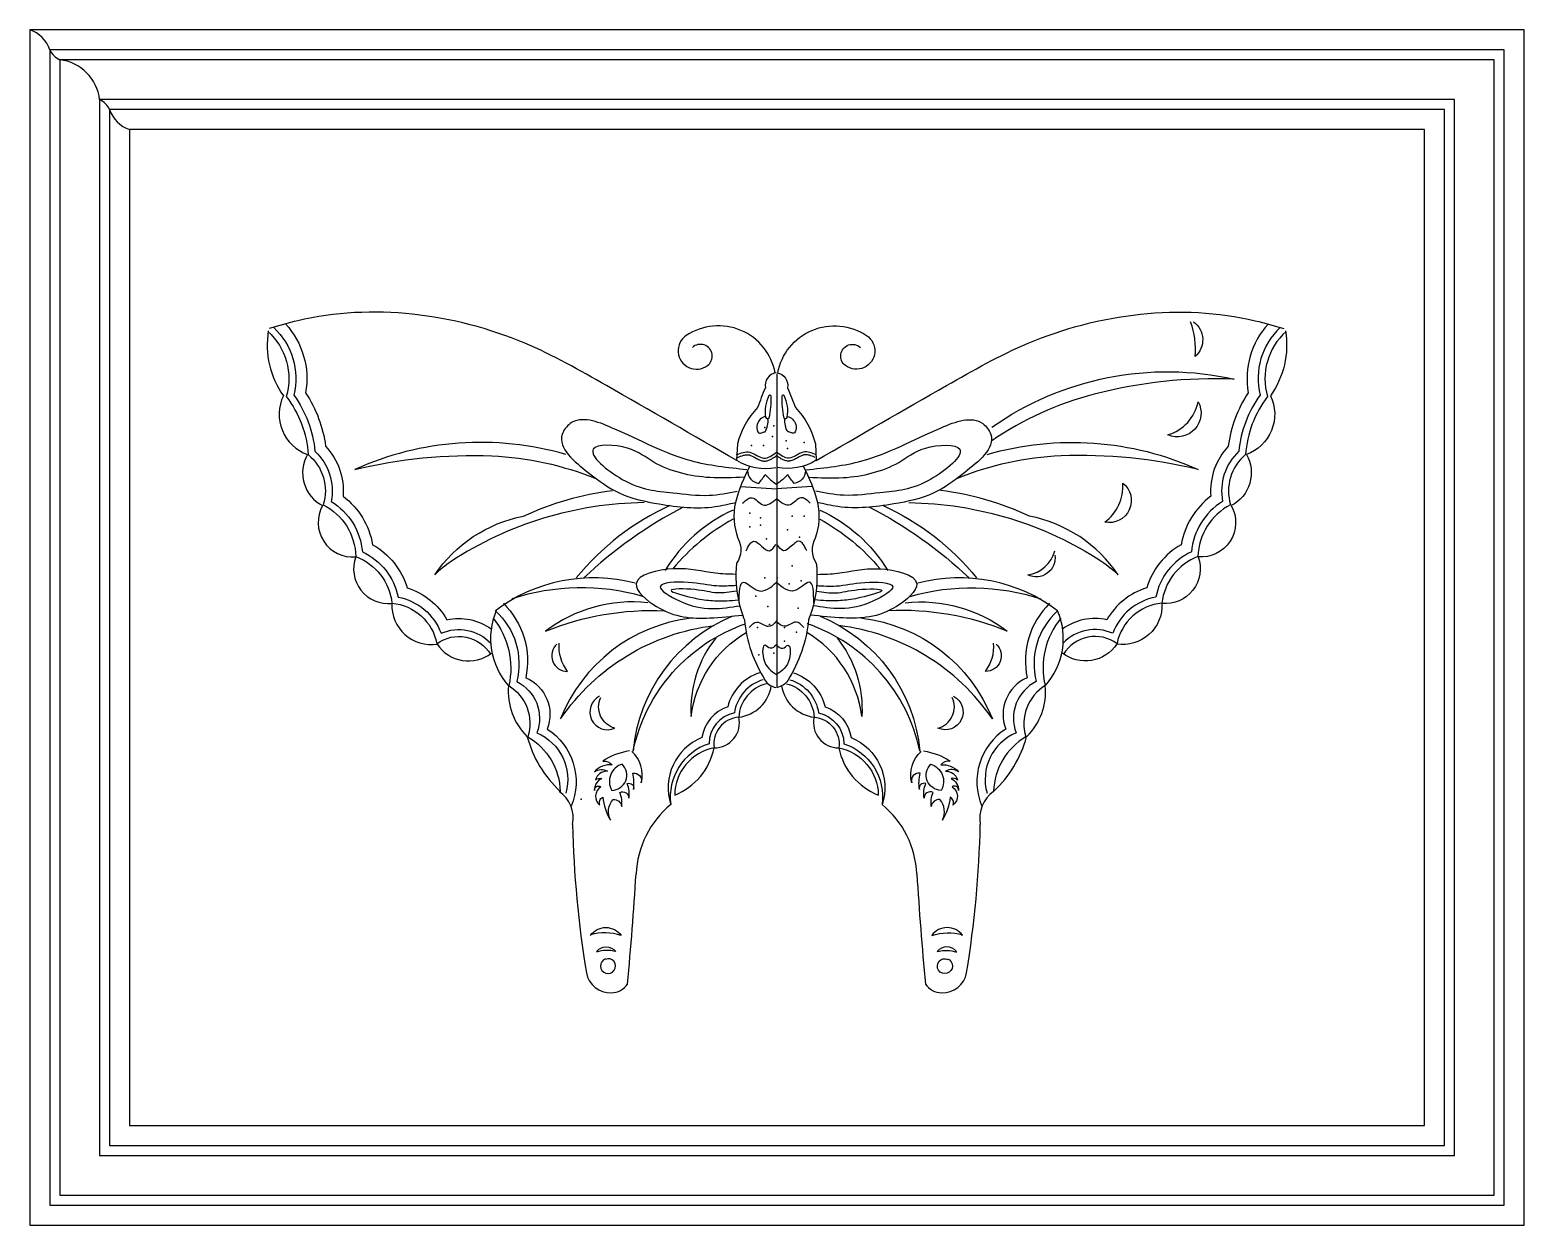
# Model space of a CAD drawing. Header units: millimetres. Extents: x 0 to 416, y 0 to 333.
import ezdxf

# ---------------------------------------------------------------- set-up
doc = ezdxf.new("R2010")
doc.units = ezdxf.units.MM

msp = doc.modelspace()

# ---------------------------------------------------------------- linework, layer by layer
at = {"color": 4}
msp.add_line((207.88, 236.8), (207.88, 149.49), dxfattribs=at)
at = {"color": 2}
msp.add_lwpolyline([(0, 332.64), (0, 0), (415.8, 0), (415.8, 332.64)], close=True, dxfattribs=at)
at = {"color": 3}
for points in [[(5.54, 327.1), (5.54, 5.54), (410.26, 5.54), (410.26, 327.1)], [(8.32, 324.32), (8.32, 8.32), (407.48, 8.32), (407.48, 324.32)], [(19.4, 313.24), (19.4, 19.4), (396.4, 19.4), (396.4, 313.24)], [(22.18, 310.46), (22.18, 22.18), (393.62, 22.18), (393.62, 310.46)]]:
    msp.add_lwpolyline(points, close=True, dxfattribs=at)
at = {"color": 4}
msp.add_lwpolyline([(27.72, 304.92), (27.72, 27.72), (388.08, 27.72), (388.08, 304.92)], close=True, dxfattribs=at)
at = {"color": 3}
for points in [[(67.84, 249.82, -0.26942), (73.45, 230.99, -0.133773), (79.33, 215.36, -0.258425), (83.86, 201.43, -0.233851), (92.55, 187.35, -0.242297), (102.44, 174.77, -0.263659), (114.42, 164.7, -0.31736), (128.23, 161.96)], [(71.21, 250.77, -0.231627), (76.73, 231.65, -0.115487), (82.27, 216.77, -0.211351), (87.15, 202.88, -0.188667), (95.38, 189.36, -0.194355), (104.98, 177.32, -0.194166), (116.05, 168.46, -0.215351), (128.37, 165.91)], [(344.56, 250.77, 0.231627), (339.03, 231.65, 0.115487), (333.49, 216.77, 0.211351), (328.61, 202.88, 0.188667), (320.38, 189.36, 0.194355), (310.78, 177.32, 0.194166), (299.71, 168.46, 0.215351), (287.39, 165.91)], [(347.92, 249.82, 0.26942), (342.31, 230.99, 0.133773), (336.43, 215.36, 0.258425), (331.9, 201.43, 0.233851), (323.21, 187.35, 0.242297), (313.32, 174.77, 0.263659), (301.34, 164.7, 0.31736), (287.53, 161.96)], [(323.83, 251.36, -0.480974), (324.25, 241.72, 0.113969), (322.99, 251.36)], [(66.22, 248.7, -0.289274), (71.36, 230.58, -0.147868), (77.48, 214.43, -0.300902), (81.65, 200.48, -0.273779), (90.71, 186.04, -0.2851), (100.75, 173.07, -0.335279), (113.24, 161.81, -0.442415), (128.18, 158.87)], [(349.55, 248.7, 0.289274), (344.4, 230.58, 0.147868), (338.28, 214.43, 0.300902), (334.11, 200.48, 0.273779), (325.05, 186.04, 0.2851), (315.01, 173.07, 0.335279), (302.52, 161.81, 0.442415), (287.58, 158.87)], [(267.64, 222.03, -0.211426), (335.15, 235.44, 0.073577), (296.15, 231.25, 0.086985), (267.64, 218.26)], [(325.09, 229.15, -0.713558), (316.7, 219.93, 0.278276), (325.09, 229.15)], [(204.74, 225.03, 0.2844), (202.4, 222.85, 0.173778), (202.56, 220.76, 0.497449), (203.61, 220.51, -0.133825), (204.58, 220.76, 0.165373), (205.39, 224.39)], [(210.76, 225.03, -0.2844), (213.1, 222.85, -0.173778), (212.94, 220.76, -0.497449), (211.89, 220.51, 0.133825), (210.92, 220.76, -0.165373), (210.12, 224.39)], [(149.12, 214.48, 0.178673), (90.41, 210.29, -0.071017), (128.58, 214.06, -0.085519), (157.51, 207.78)], [(266.38, 214.48, -0.178673), (325.09, 210.29, 0.071017), (286.93, 214.06, 0.085519), (257.99, 207.78)], [(199.66, 209.89, 0.356296), (202.81, 206.41, 0.036545), (204.63, 208.89, 0.078453), (207.78, 206.24)], [(215.85, 209.89, -0.356296), (212.7, 206.41, -0.036545), (210.87, 208.89, -0.078453), (207.72, 206.24)], [(170.93, 201.07, 0.142096), (117.25, 184.73, 0.053813), (112.64, 180.96, -0.199944), (137.38, 197.3, -0.079192), (162.12, 204.43)], [(244.57, 201.07, -0.142096), (298.25, 184.73, -0.053813), (302.86, 180.96, 0.199944), (278.12, 197.3, 0.079192), (253.38, 204.43)], [(304.12, 206.52, -0.794276), (299.09, 195.63, 0.259272), (304.12, 206.52)], [(178.06, 200.24, 0.116842), (152.06, 180.12)], [(181.83, 199.82, 0.070532), (154.16, 180.12)], [(233.67, 199.82, -0.070532), (261.35, 180.12)], [(237.44, 200.24, -0.116842), (263.44, 180.12)], [(195.67, 198.98, 0.151775), (176.8, 182.22)], [(195.67, 196.46, 0.094703), (178.9, 182.64)], [(219.83, 198.98, -0.151775), (238.7, 182.22)], [(219.83, 196.46, -0.094703), (236.6, 182.64)], [(285.25, 186.41, -0.60071), (277.7, 180.96, 0.291184), (285.25, 187.66)], [(170.57, 174.95, 0.151712), (134.14, 174.26)], [(244.93, 174.95, -0.151712), (281.36, 174.26)], [(129.52, 170.98, -0.278896), (135.46, 151.27, -0.387192), (141.07, 137, -0.377917), (149.16, 120.2)], [(131.75, 173.05, -0.257346), (137.98, 152.3, -0.410152), (143.91, 138.07, -0.368183), (150.59, 116.57)], [(171.95, 173.23, 0.191282), (143.52, 165.31, -0.106686), (176.6, 170.99)], [(243.55, 173.23, -0.191282), (271.98, 165.31, 0.106686), (238.9, 170.99)], [(283.76, 173.05, 0.257346), (277.53, 152.3, 0.410152), (271.59, 138.07, 0.368183), (264.92, 116.57)], [(285.98, 170.98, 0.278896), (280.05, 151.27, 0.387192), (274.43, 137, 0.377917), (266.34, 120.2)], [(128.89, 168.9, -0.231044), (133.27, 150.16, -0.337853), (138.61, 135.87, -0.260015), (147.57, 120.72)], [(184.01, 168.93, 0.275068), (147.66, 140.86, -0.215902), (190.39, 166.86)], [(195.56, 169.44, 0.277996), (167.83, 131.93, -0.262427), (199.17, 167.38)], [(219.95, 169.44, -0.277996), (247.67, 131.93, 0.262427), (216.33, 167.38)], [(231.49, 168.93, -0.275068), (267.84, 140.86, 0.215902), (225.12, 166.86)], [(286.87, 168.9, 0.231044), (282.49, 150.16, 0.337853), (277.15, 135.87, 0.260015), (268.19, 120.72)], [(190.9, 163.42, 0.188093), (184.01, 141.55, -0.232353), (199.35, 164.97)], [(224.6, 163.42, -0.188093), (231.49, 141.55, 0.232353), (216.16, 164.97)], [(146.66, 161.67, 0.694578), (149.62, 154.1, -0.189604), (147.32, 162)], [(268.85, 161.67, -0.694578), (265.88, 154.1, 0.189604), (268.19, 162)], [(202.99, 153.7, 0.254966), (194.19, 144.26, 0.274258), (186.98, 135.68, 0.393837), (178.34, 117.02)], [(204.07, 151.79, 0.293558), (196.04, 142.54, 0.352998), (188.98, 133.98, 0.360892), (178.34, 117.02)], [(205, 150.64, 0.336701), (197.28, 141.36, 0.435542), (190.4, 132.8, 0.359133), (179.43, 119.67)], [(210.51, 150.64, -0.336701), (218.22, 141.36, -0.435542), (225.1, 132.8, -0.359133), (236.07, 119.67)], [(211.44, 151.79, -0.293558), (219.46, 142.54, -0.352998), (226.52, 133.98, -0.360892), (237.16, 117.02)], [(212.51, 153.7, -0.254966), (221.31, 144.26, -0.274258), (228.53, 135.68, -0.393837), (237.16, 117.02)], [(158.52, 147.19, 0.976908), (162.8, 138.3, -0.468593), (158.85, 146.86)], [(256.99, 147.19, -0.976908), (252.7, 138.3, 0.468593), (256.66, 146.86)], [(166.85, 131.95, 0.111756), (159.4, 129.12, -0.267233), (162.04, 128.06, 0.246963), (157.11, 126.18, -0.285316), (160.72, 126.34, 0.353868), (157.38, 123.87, -0.292631), (159.13, 124.27, 0.306069), (157.12, 120.94, -0.674604), (158.87, 121.98, 0.531079), (158.63, 116.92, -0.426146), (159.45, 119.08, 0.11749), (161.57, 112.7, -0.311678), (162.33, 118.49, -0.367478), (164.69, 116.53, 0.134015), (164.16, 120.39, -0.598808), (166.67, 118.78, 0.149692), (166.21, 122.87, -0.631864), (167.97, 121.23, 0.095349), (167.76, 125.79, -0.545216), (170.13, 123.09, 0.277082), (167.51, 131.84)], [(248.65, 131.95, -0.111756), (256.1, 129.12, 0.267233), (253.46, 128.06, -0.246963), (258.39, 126.18, 0.285316), (254.79, 126.34, -0.353868), (258.12, 123.87, 0.292631), (256.37, 124.27, -0.306069), (258.39, 120.94, 0.674604), (256.63, 121.98, -0.531079), (256.87, 116.92, 0.426146), (256.05, 119.08, -0.11749), (253.93, 112.7, 0.311678), (253.17, 118.49, 0.367478), (250.82, 116.53, -0.134015), (251.35, 120.39, 0.598808), (248.84, 118.78, -0.149692), (249.3, 122.87, 0.631864), (247.53, 121.23, -0.095349), (247.75, 125.79, 0.545216), (245.38, 123.09, -0.277082), (247.99, 131.84)], [(164.88, 128.31, 0.487746), (161.92, 120.99, 0.670488), (164.78, 128.29)], [(250.62, 128.31, -0.487746), (253.58, 120.99, -0.670488), (250.72, 128.29)], [(155.98, 80.64, -0.509589), (164.54, 80.64, 0.140273), (155.98, 80.81)], [(259.52, 80.64, 0.509589), (250.97, 80.64, -0.140273), (259.52, 80.81)], [(157.66, 76.12, -0.499637), (163.03, 76.12, 0.154628), (157.66, 75.95)], [(257.85, 76.12, 0.499637), (252.48, 76.12, -0.154628), (257.85, 75.95)], [(160.17, 74.11, 3.142615), (162.52, 73.43, 0.355602), (160.17, 73.94)], [(255.33, 74.11, -3.142615), (252.98, 73.43, -0.355602), (255.33, 73.94)]]:
    msp.add_lwpolyline(points, format="xyb", dxfattribs=at)
at = {"color": 4}
for points in [[(207.41, 237.11, 0.53833), (182.67, 247.59, 1.024212), (188.54, 239.21, 1.061988), (184.35, 244.24)], [(208.09, 237.11, -0.53833), (232.83, 247.59, -1.024212), (226.96, 239.21, -1.061988), (231.15, 244.24)], [(66.35, 248.85, 0.197482), (70.54, 230.83, 0.445451), (77.25, 214.48, 0.427946), (81.45, 200.24, 0.602824), (90.67, 185.99, 0.551311), (100.74, 173, 0.472123), (113.32, 161.68, 0.434028), (128.41, 159.17)], [(349.41, 248.85, -0.197482), (345.22, 230.83, -0.445451), (338.51, 214.48, -0.427946), (334.31, 200.24, -0.602824), (325.09, 185.99, -0.551311), (315.02, 173, -0.472123), (302.44, 161.68, -0.434028), (287.35, 159.17)], [(207.62, 237.18, 0.420138), (204.66, 233.05, 0.011338), (202.48, 227.53, 0.131787), (196.91, 217.45)], [(207.88, 237.18, -0.420138), (210.84, 233.05, -0.011338), (213.02, 227.53, -0.131787), (218.59, 217.45)], [(196.91, 217.45), (196.67, 212.85, 0.18811), (207.62, 210.89)], [(218.59, 217.45), (218.83, 212.85, -0.18811), (207.88, 210.89)], [(200.32, 211.21, 0.062406), (196.34, 201.11, 0.141992), (197.01, 191.17, -0.285323), (196.67, 184.22, 0.085024), (197.34, 173.12, 0.031253), (198.83, 168.48, 0.117928), (204.63, 151.59, 0.211882), (207.61, 149.61)], [(215.18, 211.21, -0.062406), (219.16, 201.11, -0.141992), (218.5, 191.17, 0.285323), (218.83, 184.22, -0.085024), (218.17, 173.12, -0.031253), (216.67, 168.48, -0.117928), (210.87, 151.59, -0.211882), (207.89, 149.61)]]:
    msp.add_lwpolyline(points, format="xyb", dxfattribs=at)
at = {"color": 3}
for points in [[(197.83, 205.58), (207.78, 204.92)], [(217.67, 205.58), (207.72, 204.92)]]:
    msp.add_lwpolyline(points, dxfattribs=at)
for centre, radius, start, end in [((-2.8, 324.29), 8.81, 18.5645, 71.4355), ((10.76, 329.54), 5.76, 205.1152, 244.8848), ((6.87, 311.79), 12.62, 6.576, 83.424), ((16.96, 308.02), 5.76, 25.1152, 64.8848), ((30.52, 313.27), 8.81, 198.5645, 251.4355), ((214.44, 226.48), 9.83, 153.6595, 189.4184), ((205.93, 230.65), 0.351, 4.4172, 147.53), ((180.51, 230.03), 25.78, 347.8953, 1.4327), ((235, 230.03), 25.78, 178.5673, 192.1047), ((209.58, 230.65), 0.351, 32.47, 175.5828), ((201.07, 226.48), 9.83, 350.5816, 26.3405), ((205.3, 225.03), 0.578, 196.1666, 315.7805), ((210.21, 225.03), 0.578, 224.2195, 343.8334), ((258.71, 134.95), 45.19, 52.8691, 104.8929)]:
    msp.add_arc(centre, radius, start, end, dxfattribs=at)
at = {"color": 4}
for centre, radius, start, end in [((156.8, 134.95), 45.19, 75.1071, 127.1309), ((147.83, 163.24), 19.65, 156.7938, 221.8516), ((267.93, 163.24), 19.65, 318.1484, 23.2062), ((150.66, 148.44), 17.54, 174.4834, 225.7339), ((196.04, 151.69), 10.4, 276.8672, 351.3733), ((219.47, 151.69), 10.4, 188.6267, 263.1328), ((265.1, 148.44), 17.54, 314.2661, 5.5166), ((190.44, 139.82), 7.01, 269.7336, 12.7096), ((225.07, 139.82), 7.01, 167.2904, 270.2664), ((169.29, 144.18), 31.97, 195.0473, 227.2093), ((246.47, 144.18), 31.97, 312.7907, 344.9527), ((172.67, 136.47), 18.11, 291.9159, 348.3287), ((242.83, 136.47), 18.11, 191.6713, 248.0841), ((142.03, 113.23), 9.17, 349.2731, 54.769), ((273.48, 113.23), 9.17, 125.231, 190.7269), ((194.99, 96.63), 26.32, 129.2351, 177.617), ((220.51, 96.63), 26.32, 2.383, 50.7649), ((443.29, 117.69), 292.32, 181.2081, 189.348), ((-27.79, 117.69), 292.32, 350.652, 358.7919), ((-873.55, 162.87), 1044.27, 354.73689, 356.42305), ((1289.05, 162.87), 1044.27, 183.57695, 185.26311), ((161.57, 71.49), 6.84, 190.7752, 271.9458), ((161.61, 70.43), 5.79, 271.9458, 324.621), ((253.9, 70.43), 5.79, 215.379, 268.0542), ((253.93, 71.49), 6.84, 268.0542, 349.2248)]:
    msp.add_arc(centre, radius, start, end, dxfattribs=at)
for points in [[(196.72, 212.81), (160.41, 233.65), (137.75, 245.42), (74.52, 251.69), (66.59, 249.53)], [(218.79, 212.81), (255.09, 233.65), (277.75, 245.42), (340.99, 251.69), (348.91, 249.53)]]:
    msp.add_spline(points, degree=3, dxfattribs=at)
at = {"color": 3}
for points in [[(199.51, 210.21), (183.97, 212.67), (161.89, 221.93), (150.34, 223.05), (148.11, 220.07), (155.37, 209.46), (164.13, 203.69), (175.11, 200.71), (190.68, 199.97), (196.34, 201.11)], [(215.99, 210.21), (231.53, 212.67), (253.61, 221.93), (265.16, 223.05), (267.39, 220.07), (260.13, 209.46), (251.38, 203.69), (240.39, 200.71), (224.83, 199.97), (219.16, 201.11)], [(198.83, 208.13), (189.21, 208.03), (173.72, 212.28), (166.33, 216.22), (156.76, 215.93), (164.85, 207.55), (178.94, 203.81), (189, 203.12), (196.84, 204.26)], [(216.67, 208.13), (226.29, 208.03), (241.78, 212.28), (249.18, 216.22), (258.74, 215.93), (250.66, 207.55), (236.56, 203.81), (226.5, 203.12), (218.66, 204.26)], [(196.67, 214.38), (200.3, 215.11), (204.26, 213.42), (207.73, 215.11)], [(218.83, 214.38), (215.2, 215.11), (211.25, 213.42), (207.78, 215.11)], [(198.33, 200.94), (200.98, 202.43), (203.97, 200.45), (207.78, 202.1)], [(217.17, 200.94), (214.52, 202.43), (211.54, 200.45), (207.72, 202.1)], [(199.33, 187.69), (201.48, 190.34), (205.79, 187.69), (207.61, 189.52)], [(216.18, 187.69), (214.02, 190.34), (209.71, 187.69), (207.89, 189.52)], [(196.36, 181.1), (190.82, 181.41), (179.18, 182.66), (168.72, 178.49), (174.39, 172.14), (189.2, 168.97), (198.35, 169.78)], [(196.66, 177.99), (191.13, 177.87), (183.16, 178.86), (175.41, 177.67), (180.73, 173.7), (197.6, 172.39)], [(197.34, 173.12), (198.66, 178.92), (202.64, 176.6), (207.78, 178.92)], [(218.17, 173.12), (216.84, 178.92), (212.86, 176.6), (207.72, 178.92)], [(219.15, 181.1), (224.69, 181.41), (236.33, 182.66), (246.78, 178.49), (241.12, 172.14), (226.3, 168.97), (217.15, 169.78)], [(218.84, 177.99), (224.37, 177.87), (232.34, 178.86), (240.09, 177.67), (234.77, 173.7), (217.9, 172.39)], [(196.59, 176.43), (191.32, 175.96), (185.03, 176.87), (178.41, 176.62), (184.36, 174.63), (189.44, 173.84), (193.92, 173.77), (197.06, 174)], [(218.92, 176.43), (224.18, 175.96), (230.47, 176.87), (237.1, 176.62), (231.14, 174.63), (226.06, 173.84), (221.59, 173.77), (218.45, 174)], [(200.16, 166.33), (202.31, 167.82), (205.46, 166.66), (207.94, 168.15)], [(215.35, 166.33), (213.19, 167.82), (210.04, 166.66), (207.56, 168.15)], [(207.78, 161.53), (205.96, 160.53), (204.63, 161.36), (204.13, 157.72), (207.78, 153.25)], [(207.72, 161.53), (209.55, 160.53), (210.87, 161.36), (211.37, 157.72), (207.72, 153.25)]]:
    msp.add_spline(points, degree=3, dxfattribs=at)
for points in [[(196.95, 213.67), (197.23, 213.78), (197.51, 213.89), (198.04, 214.09), (198.3, 214.17), (198.74, 214.3), (198.92, 214.34), (199.27, 214.39), (199.44, 214.41), (199.73, 214.41), (199.85, 214.4), (200.01, 214.38), (200.05, 214.38), (200.12, 214.36), (200.16, 214.35), (200.23, 214.34), (200.27, 214.33), (200.39, 214.29), (200.47, 214.26), (200.69, 214.18), (200.83, 214.11), (201.13, 213.96), (201.29, 213.88), (201.6, 213.7), (201.77, 213.61), (202.1, 213.42), (202.27, 213.33), (202.62, 213.14), (202.8, 213.05), (203.14, 212.91), (203.3, 212.84), (203.63, 212.74), (203.8, 212.7), (204.04, 212.67), (204.09, 212.66), (204.19, 212.65), (204.23, 212.65), (204.32, 212.64), (204.36, 212.64), (204.49, 212.64), (204.58, 212.64), (204.83, 212.67), (204.99, 212.69), (205.31, 212.77), (205.47, 212.82), (205.78, 212.93), (205.93, 213), (206.22, 213.14), (206.36, 213.22), (206.73, 213.43), (206.95, 213.58), (207.36, 213.87), (207.56, 214.01), (207.75, 214.16)], [(218.55, 213.67), (218.27, 213.78), (218, 213.89), (217.46, 214.09), (217.2, 214.17), (216.77, 214.3), (216.58, 214.34), (216.23, 214.39), (216.06, 214.41), (215.78, 214.41), (215.65, 214.4), (215.49, 214.38), (215.46, 214.38), (215.38, 214.36), (215.34, 214.35), (215.27, 214.34), (215.23, 214.33), (215.11, 214.29), (215.04, 214.26), (214.81, 214.18), (214.67, 214.11), (214.37, 213.96), (214.22, 213.88), (213.9, 213.7), (213.74, 213.61), (213.41, 213.42), (213.24, 213.33), (212.89, 213.14), (212.71, 213.05), (212.37, 212.91), (212.21, 212.84), (211.87, 212.74), (211.7, 212.7), (211.47, 212.67), (211.41, 212.66), (211.31, 212.65), (211.27, 212.65), (211.18, 212.64), (211.14, 212.64), (211.01, 212.64), (210.93, 212.64), (210.68, 212.67), (210.51, 212.69), (210.19, 212.77), (210.03, 212.82), (209.73, 212.93), (209.58, 213), (209.28, 213.14), (209.14, 213.22), (208.78, 213.43), (208.56, 213.58), (208.14, 213.87), (207.95, 214.01), (207.75, 214.16)]]:
    msp.add_open_spline(points, degree=3, knots=[0, 0, 0, 0, 21.990376, 21.990376, 43.980752, 43.980752, 60.601506, 60.601506, 77.22226, 77.22226, 90.26965, 90.26965, 94.446197, 94.446197, 98.543495, 98.543495, 102.640794, 102.640794, 110.83539, 110.83539, 124.749488, 124.749488, 138.663585, 138.663585, 152.577682, 152.577682, 166.491779, 166.491779, 180.405876, 180.405876, 192.043194, 192.043194, 203.680512, 203.680512, 207.289938, 207.289938, 210.020012, 210.020012, 212.750087, 212.750087, 218.210235, 218.210235, 229.191888, 229.191888, 240.173541, 240.173541, 251.155194, 251.155194, 262.136847, 262.136847, 279.735009, 279.735009, 296.199895, 296.199895, 296.199895, 296.199895], dxfattribs=at)
for p in [(204.55, 222.02), (207.06, 222.44), (206.64, 219.51), (210.84, 216.15), (203.29, 196.87), (203.29, 194.78), (204.97, 191.01), (212.1, 183.46), (204.55, 180.11), (204.55, 180.11), (202.03, 175.08), (211.26, 178.43), (202.45, 166.28)]:
    msp.add_point(p, dxfattribs=at)
at = {"color": 2}
for p in [(200.77, 216.99), (204.13, 216.99), (210.42, 218.25), (215.45, 217.83), (200.35, 198.13), (215.45, 197.29), (200.35, 194.36), (214.19, 191.43), (207.9, 180.11), (214.61, 179.27), (213.77, 171.73), (205.81, 167.12), (210, 166.28), (210, 162.51), (213.36, 165.02), (202.87, 158.74), (207.06, 159.15), (153.38, 118.5)]:
    msp.add_point(p, dxfattribs=at)
at = {"color": 4}
for p in [(212.1, 197.29), (205.39, 172.15)]:
    msp.add_point(p, dxfattribs=at)
at = {"color": 1}
msp.add_point((210.84, 193.52), dxfattribs=at)

doc.saveas('drawing.dxf')
